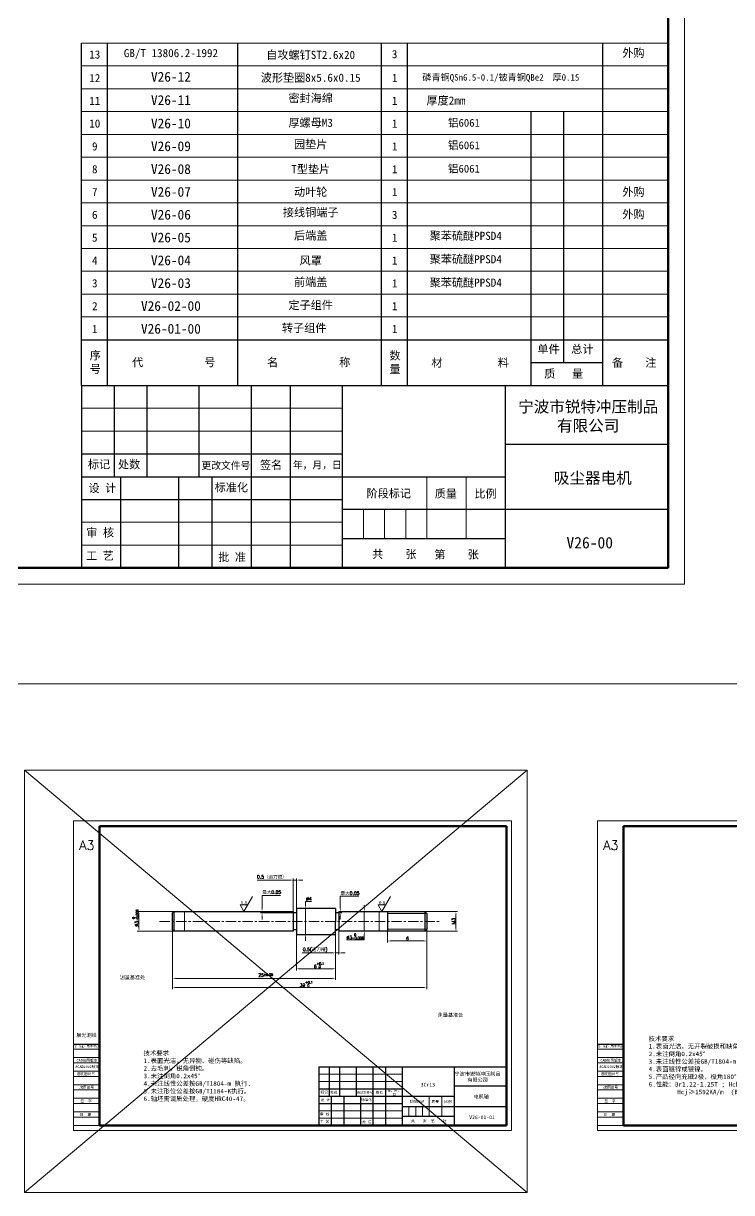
# Model space of a CAD drawing. Header units: millimetres. Extents: x 2517 to 77584, y 486 to 45347.
# Drawn here: x 3247.3 to 3355.9, y 1463.1 to 1642.4 of the extents above; entities that cross this region are included whole.
import ezdxf

# ---------------------------------------------------------------- set-up
doc = ezdxf.new("R2010")
doc.units = ezdxf.units.MM
doc.linetypes.add('CENTER', pattern=[50.8, 31.75, -6.35, 6.35, -6.35])
for name, color, linetype, lineweight in [('中心线', 1, 'CENTER', 9), ('填充', 3, 'Continuous', 9), ('实线', 7, 'Continuous', 25), ('尺寸标注', 2, 'Continuous', 9), ('引导线', 6, 'Continuous', 9), ('文本', 3, 'Continuous', 15), ('框格线', 8, 'Continuous', 20), ('粗实线', 9, 'Continuous', 50)]:
    doc.layers.add(name, color=color, linetype=linetype, lineweight=lineweight)
doc.styles.add('st', font='txt.shx')
doc.styles.get("Standard").update_dxf_attribs({"font": 'simfang.ttf'})
doc.dimstyles.new('st0.2', dxfattribs={"dimscale": 0.2, "dimtxt": 2.5, "dimasz": 2.5, "dimexe": 1.25, "dimexo": 0, "dimtad": 1, "dimtoh": 1, "dimdec": 3, "dimdsep": 46, "dimtxsty": 'st', "dimcen": 0, "dimclrd": 256, "dimclre": 256, "dimclrt": 256, "dimadec": 4, "dimazin": 2, "dimtfac": 1, "dimtdec": 3, "dimtmove": 0, "dimatfit": 1, "dimfxl": 1, "dimlwd": -1, "dimlwe": -1, "dimarcsym": 0})

# ---------------------------------------------------------------- blocks, each defined once
blk = doc.blocks.new('*D10')
at = {"layer": 'Defpoints', "color": 0, "ltscale": 0.2, "transparency": 16777216}
for p in [(3270.34, 1506.17), (3264.99, 1503.17), (3270.34, 1503.17)]:
    blk.add_point(p, dxfattribs=at)
at = {"layer": '尺寸标注', "ltscale": 0.2, "transparency": 16777216}
for p, q in [((3270.34, 1506.17), (3264.74, 1506.17)), ((3264.99, 1505.67), (3264.99, 1503.67)), ((3270.34, 1503.17), (3264.74, 1503.17))]:
    blk.add_line(p, q, dxfattribs=at)
for points in [[(3264.91, 1505.67), (3265.07, 1505.67), (3264.99, 1506.17)], [(3264.91, 1503.67), (3265.07, 1503.67), (3264.99, 1503.17)]]:
    blk.add_solid(points, dxfattribs=at)
at = {"layer": '尺寸标注', "ltscale": 0.2, "transparency": 16777216, "insert": (3264.45, 1505.18), "char_height": 0.5, "attachment_point": 5, "rotation": 90, "style": 'st'}
blk.add_mtext('%%c3{}{\\H0.71x;\\C3;\\S 0^ -0.006;}', dxfattribs=at)
blk = doc.blocks.new('*D11')
at = {"layer": 'Defpoints', "color": 0, "ltscale": 0.2, "transparency": 16777216}
for p in [(3308.83, 1506.17), (3308.83, 1503.17), (3313.62, 1503.17)]:
    blk.add_point(p, dxfattribs=at)
at = {"layer": '尺寸标注', "ltscale": 0.2, "transparency": 16777216}
for p, q in [((3308.83, 1506.17), (3313.87, 1506.17)), ((3313.62, 1505.67), (3313.62, 1503.67)), ((3308.83, 1503.17), (3313.87, 1503.17))]:
    blk.add_line(p, q, dxfattribs=at)
for points in [[(3313.53, 1505.67), (3313.7, 1505.67), (3313.62, 1506.17)], [(3313.53, 1503.67), (3313.7, 1503.67), (3313.62, 1503.17)]]:
    blk.add_solid(points, dxfattribs=at)
at = {"layer": '尺寸标注', "ltscale": 0.2, "transparency": 16777216, "insert": (3313.24, 1504.71), "char_height": 0.5, "attachment_point": 5, "rotation": 90, "style": 'st'}
blk.add_mtext('M3', dxfattribs=at)
blk = doc.blocks.new('*D12')
at = {"layer": 'Defpoints', "color": 0, "ltscale": 0.2, "transparency": 16777216}
for p in [(3295.14, 1506.67), (3290.52, 1502.67), (3295.14, 1502.67)]:
    blk.add_point(p, dxfattribs=at)
at = {"layer": '尺寸标注', "ltscale": 0.2, "transparency": 16777216}
for p, q in [((3295.14, 1506.67), (3290.27, 1506.67)), ((3290.52, 1507.17), (3290.52, 1507.75)), ((3290.52, 1507.75), (3291.48, 1507.75)), ((3290.52, 1502.67), (3290.52, 1506.67)), ((3295.14, 1502.67), (3290.27, 1502.67)), ((3290.52, 1502.17), (3290.52, 1501.67))]:
    blk.add_line(p, q, dxfattribs=at)
for points in [[(3290.44, 1507.17), (3290.61, 1507.17), (3290.52, 1506.67)], [(3290.44, 1502.17), (3290.61, 1502.17), (3290.52, 1502.67)]]:
    blk.add_solid(points, dxfattribs=at)
at = {"layer": '尺寸标注', "ltscale": 0.2, "transparency": 16777216, "insert": (3291.06, 1508.12), "char_height": 0.5, "attachment_point": 5, "style": 'st'}
blk.add_mtext('%%c4', dxfattribs=at)
blk = doc.blocks.new('*D13')
at = {"layer": 'Defpoints', "color": 0, "ltscale": 0.2, "transparency": 16777216}
for p in [(3298.49, 1506.17), (3298.77, 1503.17), (3299.56, 1503.17)]:
    blk.add_point(p, dxfattribs=at)
at = {"layer": '尺寸标注', "ltscale": 0.2, "transparency": 16777216}
for p, q in [((3299.56, 1506.67), (3299.56, 1507.17)), ((3298.49, 1506.17), (3299.81, 1506.17)), ((3299.56, 1506.17), (3299.56, 1503.17)), ((3298.77, 1503.17), (3299.81, 1503.17)), ((3299.56, 1501.84), (3296.84, 1501.84)), ((3299.56, 1502.67), (3299.56, 1501.84))]:
    blk.add_line(p, q, dxfattribs=at)
for points in [[(3299.48, 1506.67), (3299.64, 1506.67), (3299.56, 1506.17)], [(3299.48, 1502.67), (3299.64, 1502.67), (3299.56, 1503.17)]]:
    blk.add_solid(points, dxfattribs=at)
at = {"layer": '尺寸标注', "ltscale": 0.2, "transparency": 16777216, "insert": (3298.14, 1502.38), "char_height": 0.5, "attachment_point": 5, "style": 'st'}
blk.add_mtext('%%c3{}{\\H0.71x;\\C3;\\S 0^ -0.006;}', dxfattribs=at)
blk = doc.blocks.new('*D14')
at = {"layer": 'Defpoints', "color": 0, "ltscale": 0.2, "transparency": 16777216}
for p in [(3303.14, 1503.17), (3309.14, 1503.48), (3309.14, 1501.67)]:
    blk.add_point(p, dxfattribs=at)
at = {"layer": '尺寸标注', "ltscale": 0.2, "transparency": 16777216}
for p, q in [((3303.14, 1503.17), (3303.14, 1501.42)), ((3309.14, 1503.48), (3309.14, 1501.42)), ((3303.64, 1501.67), (3308.64, 1501.67))]:
    blk.add_line(p, q, dxfattribs=at)
for points in [[(3303.64, 1501.76), (3303.64, 1501.59), (3303.14, 1501.67)], [(3308.64, 1501.76), (3308.64, 1501.59), (3309.14, 1501.67)]]:
    blk.add_solid(points, dxfattribs=at)
at = {"layer": '尺寸标注', "ltscale": 0.2, "transparency": 16777216, "insert": (3306.18, 1502.05), "char_height": 0.5, "attachment_point": 5, "style": 'st'}
blk.add_mtext('6', dxfattribs=at)
blk = doc.blocks.new('*D15')
at = {"layer": 'Defpoints', "color": 0, "ltscale": 0.2, "transparency": 16777216}
for p in [(3289.14, 1502.67), (3295.14, 1502.67), (3295.14, 1497.41)]:
    blk.add_point(p, dxfattribs=at)
at = {"layer": '尺寸标注', "ltscale": 0.2, "transparency": 16777216}
for p, q in [((3289.14, 1502.67), (3289.14, 1497.16)), ((3295.14, 1502.67), (3295.14, 1497.16)), ((3289.64, 1497.41), (3294.64, 1497.41))]:
    blk.add_line(p, q, dxfattribs=at)
for points in [[(3289.64, 1497.49), (3289.64, 1497.32), (3289.14, 1497.41)], [(3294.64, 1497.49), (3294.64, 1497.32), (3295.14, 1497.41)]]:
    blk.add_solid(points, dxfattribs=at)
at = {"layer": '尺寸标注', "ltscale": 0.2, "transparency": 16777216, "insert": (3292.61, 1497.94), "char_height": 0.5, "attachment_point": 5, "style": 'st'}
blk.add_mtext('6{}{\\H0.71x;\\C3;\\S+0.1^  0;}', dxfattribs=at)
blk = doc.blocks.new('*D16')
at = {"layer": 'Defpoints', "color": 0, "ltscale": 0.2, "transparency": 16777216}
for p in [(3270.14, 1503.37), (3309.14, 1503.48), (3309.14, 1494.53)]:
    blk.add_point(p, dxfattribs=at)
at = {"layer": '尺寸标注', "ltscale": 0.2, "transparency": 16777216}
for p, q in [((3270.14, 1503.37), (3270.14, 1494.28)), ((3309.14, 1503.48), (3309.14, 1494.28)), ((3270.64, 1494.53), (3308.64, 1494.53))]:
    blk.add_line(p, q, dxfattribs=at)
for points in [[(3270.64, 1494.61), (3270.64, 1494.45), (3270.14, 1494.53)], [(3308.64, 1494.61), (3308.64, 1494.45), (3309.14, 1494.53)]]:
    blk.add_solid(points, dxfattribs=at)
at = {"layer": '尺寸标注', "ltscale": 0.2, "transparency": 16777216, "insert": (3290.65, 1495.07), "char_height": 0.5, "attachment_point": 5, "style": 'st'}
blk.add_mtext('39{}{\\H0.71x;\\C3;\\S+0.1^  0;}', dxfattribs=at)
blk = doc.blocks.new('*D17')
at = {"layer": 'Defpoints', "color": 0, "ltscale": 0.2, "transparency": 16777216}
for p in [(3295.64, 1503.17), (3295.14, 1502.67), (3295.14, 1499.84)]:
    blk.add_point(p, dxfattribs=at)
at = {"layer": '尺寸标注', "ltscale": 0.2, "transparency": 16777216}
for p, q in [((3295.64, 1503.17), (3295.64, 1499.59)), ((3295.14, 1502.67), (3295.14, 1499.59)), ((3294.64, 1499.84), (3290.03, 1499.84)), ((3295.64, 1499.84), (3295.14, 1499.84)), ((3296.14, 1499.84), (3296.64, 1499.84))]:
    blk.add_line(p, q, dxfattribs=at)
for points in [[(3294.64, 1499.92), (3294.64, 1499.75), (3295.14, 1499.84)], [(3296.14, 1499.92), (3296.14, 1499.75), (3295.64, 1499.84)]]:
    blk.add_solid(points, dxfattribs=at)
at = {"layer": '尺寸标注', "ltscale": 0.2, "transparency": 16777216, "insert": (3292.02, 1500.29), "char_height": 0.5, "attachment_point": 5, "style": 'st'}
blk.add_mtext('0.5(退刀槽)', dxfattribs=at)
blk = doc.blocks.new('*D18')
at = {"layer": 'Defpoints', "color": 0, "ltscale": 0.2, "transparency": 16777216}
for p in [(3295.64, 1506.17), (3295.64, 1505.97), (3295.88, 1505.97)]:
    blk.add_point(p, dxfattribs=at)
at = {"layer": '尺寸标注', "ltscale": 0.2, "transparency": 16777216}
for p, q in [((3295.88, 1506.67), (3295.88, 1508.52)), ((3295.88, 1508.52), (3298.73, 1508.52)), ((3295.64, 1506.17), (3296.13, 1506.17)), ((3295.64, 1505.97), (3296.13, 1505.97)), ((3295.88, 1505.97), (3295.88, 1506.17)), ((3295.88, 1505.47), (3295.88, 1504.97))]:
    blk.add_line(p, q, dxfattribs=at)
for points in [[(3295.8, 1506.67), (3295.96, 1506.67), (3295.88, 1506.17)], [(3295.8, 1505.47), (3295.96, 1505.47), (3295.88, 1505.97)]]:
    blk.add_solid(points, dxfattribs=at)
at = {"layer": '尺寸标注', "ltscale": 0.2, "transparency": 16777216, "insert": (3297.37, 1508.97), "char_height": 0.5, "attachment_point": 5, "style": 'st'}
blk.add_mtext('最大0.05', dxfattribs=at)
blk = doc.blocks.new('*D219')
at = {"layer": 'Defpoints', "color": 0, "ltscale": 0.2, "transparency": 16777216}
for p in [(3270.14, 1503.37), (3295.14, 1502.67), (3295.14, 1495.94)]:
    blk.add_point(p, dxfattribs=at)
at = {"layer": '尺寸标注', "ltscale": 0.2, "transparency": 16777216}
for p, q in [((3270.14, 1503.37), (3270.14, 1495.69)), ((3295.14, 1502.67), (3295.14, 1495.69)), ((3270.64, 1495.94), (3294.64, 1495.94))]:
    blk.add_line(p, q, dxfattribs=at)
for points in [[(3270.64, 1496.03), (3270.64, 1495.86), (3270.14, 1495.94)], [(3294.64, 1496.03), (3294.64, 1495.86), (3295.14, 1495.94)]]:
    blk.add_solid(points, dxfattribs=at)
at = {"layer": '尺寸标注', "ltscale": 0.2, "transparency": 16777216, "insert": (3284.42, 1496.44), "char_height": 0.5, "attachment_point": 5, "style": 'st'}
blk.add_mtext('25{}{\\A0;{\\H1.5x;}{\\A2;\\H0.71x;\\C3;%%p0.05}}', dxfattribs=at)
blk = doc.blocks.new('*D286')
at = {"layer": 'Defpoints', "color": 0, "ltscale": 0.2, "transparency": 16777216}
for p in [(3289.14, 1511.01), (3289.14, 1506.67), (3288.64, 1506.17)]:
    blk.add_point(p, dxfattribs=at)
at = {"layer": '尺寸标注', "ltscale": 0.2, "transparency": 16777216}
for p, q in [((3288.14, 1511.01), (3283.13, 1511.01)), ((3288.64, 1506.17), (3288.64, 1511.26)), ((3289.14, 1511.01), (3288.64, 1511.01)), ((3289.14, 1506.67), (3289.14, 1511.26)), ((3289.64, 1511.01), (3290.14, 1511.01))]:
    blk.add_line(p, q, dxfattribs=at)
for points in [[(3288.14, 1511.09), (3288.14, 1510.93), (3288.64, 1511.01)], [(3289.64, 1511.09), (3289.64, 1510.93), (3289.14, 1511.01)]]:
    blk.add_solid(points, dxfattribs=at)
at = {"layer": '尺寸标注', "ltscale": 0.2, "transparency": 16777216, "insert": (3285.38, 1511.47), "char_height": 0.5, "attachment_point": 5, "style": 'st'}
blk.add_mtext('0.5（退刀槽）', dxfattribs=at)
blk = doc.blocks.new('*D287')
at = {"layer": 'Defpoints', "color": 0, "ltscale": 0.2, "transparency": 16777216}
for p in [(3283.87, 1505.97), (3288.64, 1506.17), (3288.64, 1505.97)]:
    blk.add_point(p, dxfattribs=at)
at = {"layer": '尺寸标注', "ltscale": 0.2, "transparency": 16777216}
for p, q in [((3283.87, 1506.67), (3283.87, 1508.67)), ((3283.87, 1508.67), (3286.72, 1508.67)), ((3288.64, 1506.17), (3283.62, 1506.17)), ((3288.64, 1505.97), (3283.62, 1505.97)), ((3283.87, 1505.97), (3283.87, 1506.17)), ((3283.87, 1505.47), (3283.87, 1504.97))]:
    blk.add_line(p, q, dxfattribs=at)
for points in [[(3283.79, 1506.67), (3283.95, 1506.67), (3283.87, 1506.17)], [(3283.79, 1505.47), (3283.95, 1505.47), (3283.87, 1505.97)]]:
    blk.add_solid(points, dxfattribs=at)
at = {"layer": '尺寸标注', "ltscale": 0.2, "transparency": 16777216, "insert": (3285.36, 1509.13), "char_height": 0.5, "attachment_point": 5, "style": 'st'}
blk.add_mtext('最大0.05', dxfattribs=at)

msp = doc.modelspace()

# ---------------------------------------------------------------- linework, layer by layer
at = {"layer": '中心线', "ltscale": 0.1}
for p, q in [((3271.9782, 1506.1722), (3271.9782, 1503.1722)), ((3301.8147, 1506.1722), (3301.8147, 1503.1722))]:
    msp.add_line(p, q, dxfattribs=at)
at = {"layer": '中心线', "ltscale": 0.05}
msp.add_line((3268.1647, 1504.6722), (3311.3275, 1504.6722), dxfattribs=at)
at = {"layer": '填充', "ltscale": 0.2}
for p, q in [((3309.1364, 1505.8635), (3303.1364, 1505.8635)), ((3309.1364, 1503.481), (3303.1364, 1503.481))]:
    msp.add_line(p, q, dxfattribs=at)
at = {"layer": '实线'}
for p, q in [((3256.1726, 1586.8868), (3256.1726, 1639.3868)), ((3260.1726, 1586.8868), (3260.1726, 1639.3868)), ((3280.1726, 1586.8868), (3280.1726, 1639.3868)), ((3302.1726, 1586.8868), (3302.1726, 1639.3868)), ((3306.1726, 1586.8868), (3306.1726, 1639.3868)), ((3336.1726, 1586.8868), (3336.1726, 1639.3868)), ((3325.1726, 1586.8868), (3325.1726, 1628.8868)), ((3330.1726, 1590.3868), (3330.1726, 1628.8868)), ((3346.1726, 1586.8868), (3346.1726, 1628.8868)), ((3256.1726, 1593.8868), (3346.1726, 1593.8868)), ((3325.1726, 1590.3868), (3336.1726, 1590.3868)), ((3256.1726, 1586.8868), (3346.1726, 1586.8868)), ((3256.182, 1586.8868), (3256.182, 1558.8868)), ((3261.182, 1586.8868), (3261.182, 1572.8868)), ((3266.182, 1586.8868), (3266.182, 1572.8868)), ((3274.182, 1586.8868), (3274.182, 1572.8868)), ((3282.182, 1586.8868), (3282.182, 1558.8868)), ((3288.182, 1586.8868), (3288.182, 1558.8868)), ((3296.182, 1586.8868), (3296.182, 1558.8868)), ((3321.1726, 1586.8868), (3321.1726, 1558.8868)), ((3346.1726, 1558.8868), (3346.1726, 1586.8868)), ((3346.1726, 1558.8868), (3346.1726, 1586.8868)), ((3346.1726, 1558.8868), (3346.1726, 1586.8868)), ((3346.1726, 1558.8868), (3346.1726, 1586.8868)), ((3321.1726, 1577.8868), (3346.1726, 1577.8868)), ((3256.1726, 1576.3868), (3296.182, 1576.3868)), ((3256.1726, 1572.8868), (3296.182, 1572.8868)), ((3262.182, 1572.8868), (3262.182, 1558.8868)), ((3271.0765, 1572.8868), (3271.0765, 1558.8868)), ((3276.182, 1572.8868), (3276.182, 1558.8868)), ((3296.182, 1572.8868), (3321.1726, 1572.8868)), ((3256.1726, 1569.3868), (3296.182, 1569.3868)), ((3296.182, 1567.8868), (3346.1726, 1567.8868)), ((3296.182, 1563.3868), (3321.1726, 1563.3868)), ((3256.1726, 1558.8868), (3346.1726, 1558.8868)), ((3254.9584, 1485.8612), (3258.9584, 1485.8612)), ((3335.3321, 1485.8612), (3339.3321, 1485.8612)), ((3258.9584, 1473.3812), (3258.9584, 1482.3412)), ((3258.9584, 1482.3412), (3258.9584, 1473.3812)), ((3292.5584, 1482.3412), (3321.3584, 1482.3412)), ((3292.5614, 1482.3412), (3292.5614, 1473.3812)), ((3294.1614, 1482.3412), (3294.1614, 1477.8612)), ((3295.7614, 1482.3412), (3295.7614, 1477.8612)), ((3298.3214, 1482.3412), (3298.3214, 1477.8612)), ((3300.8814, 1482.3412), (3300.8814, 1473.3812)), ((3302.8014, 1482.3412), (3302.8014, 1473.3812)), ((3305.3614, 1482.3412), (3305.3614, 1473.3812)), ((3313.3584, 1482.3412), (3313.3584, 1473.3812)), ((3339.3321, 1473.3812), (3339.3321, 1482.3412)), ((3339.3321, 1482.3412), (3339.3321, 1473.3812)), ((3292.5584, 1478.9812), (3305.3614, 1478.9812)), ((3292.5584, 1477.8612), (3305.3614, 1477.8612)), ((3294.4814, 1477.8612), (3294.4814, 1473.3812)), ((3296.4014, 1477.8612), (3296.4014, 1473.3812)), ((3298.9614, 1477.8612), (3298.9614, 1473.3812)), ((3305.3614, 1477.8612), (3313.3584, 1477.8612)), ((3313.3584, 1479.4612), (3321.3584, 1479.4612)), ((3292.5584, 1476.7412), (3305.3614, 1476.7412)), ((3305.3614, 1476.2612), (3321.3584, 1476.2612)), ((3305.3614, 1474.8212), (3313.3584, 1474.8212)), ((3292.5584, 1473.3812), (3321.3584, 1473.3812))]:
    msp.add_line(p, q, dxfattribs=at)
at = {"layer": '实线', "ltscale": 0.2}
for p, q in [((3295.1364, 1506.6722), (3289.1364, 1506.6722)), ((3289.1364, 1506.6722), (3289.1364, 1502.6722)), ((3295.1364, 1506.6722), (3295.1364, 1504.6722)), ((3270.3364, 1506.1722), (3270.1364, 1505.9722)), ((3270.1364, 1504.6722), (3270.1364, 1505.9722)), ((3270.3364, 1506.1722), (3288.6364, 1506.1722)), ((3270.3364, 1506.1722), (3270.3364, 1503.1722)), ((3289.1364, 1505.9722), (3288.6364, 1505.9722)), ((3295.6364, 1505.9722), (3295.1364, 1505.9722)), ((3295.6364, 1506.1722), (3308.8277, 1506.1722)), ((3295.6364, 1506.1722), (3295.6364, 1503.1722)), ((3295.6364, 1506.1722), (3295.6364, 1505.9722)), ((3303.1364, 1506.1722), (3303.1364, 1503.1722)), ((3308.8277, 1506.1722), (3309.1364, 1505.8635)), ((3308.8277, 1506.1722), (3308.8277, 1503.1722)), ((3309.1364, 1505.8635), (3309.1364, 1503.481)), ((3270.1364, 1503.3722), (3270.1364, 1504.6722)), ((3270.3364, 1503.1722), (3270.1364, 1503.3722)), ((3288.6364, 1503.1722), (3270.3364, 1503.1722)), ((3289.1364, 1503.3722), (3288.6364, 1503.3722)), ((3295.1364, 1502.6722), (3295.1364, 1504.6722)), ((3295.6364, 1503.3722), (3295.1364, 1503.3722)), ((3308.8277, 1503.1722), (3295.6364, 1503.1722)), ((3308.8277, 1503.1722), (3309.1364, 1503.481)), ((3289.1364, 1502.6722), (3295.1364, 1502.6722))]:
    msp.add_line(p, q, dxfattribs=at)
at = {"layer": '实线', "ltscale": 0.1}
msp.add_line((3288.6364, 1506.1722), (3288.6364, 1503.1722), dxfattribs=at)
at = {"layer": '尺寸标注', "ltscale": 0.2}
msp.add_line((3054.3981, 1541.131), (3645.4033, 1541.131), dxfattribs=at)
at = {"layer": '尺寸标注', "ltscale": 0.1}
for p, q in [((3247.4162, 1527.8879), (3324.545, 1527.8879)), ((3247.4162, 1463.0729), (3247.4162, 1527.8879)), ((3247.4162, 1527.8879), (3324.545, 1463.0729)), ((3324.545, 1527.8879), (3247.4162, 1463.0729)), ((3324.545, 1527.8879), (3324.545, 1463.0729)), ((3324.545, 1463.0729), (3247.4162, 1463.0729))]:
    msp.add_line(p, q, dxfattribs=at)
at = {"layer": '引导线'}
for p, q in [((3348.6726, 1556.3868), (3348.6726, 1704.8868)), ((3256.1726, 1639.3868), (3346.1726, 1639.3868)), ((3256.1726, 1635.8868), (3346.1726, 1635.8868)), ((3256.1726, 1632.3868), (3346.1726, 1632.3868)), ((3256.1726, 1628.8868), (3346.1726, 1628.8868)), ((3256.1726, 1625.3868), (3346.1726, 1625.3868)), ((3256.1726, 1621.8868), (3346.1726, 1621.8868)), ((3256.1726, 1621.8868), (3346.1726, 1621.8868)), ((3256.1726, 1618.3868), (3346.1726, 1618.3868)), ((3256.1726, 1614.8868), (3346.1726, 1614.8868)), ((3256.1726, 1611.3868), (3346.1726, 1611.3868)), ((3256.1726, 1607.8868), (3346.1726, 1607.8868)), ((3256.1726, 1604.3868), (3346.1726, 1604.3868)), ((3256.1726, 1600.8868), (3346.1726, 1600.8868)), ((3256.1726, 1597.3868), (3346.1726, 1597.3868)), ((3256.1726, 1583.3868), (3296.182, 1583.3868)), ((3256.1726, 1579.8868), (3296.182, 1579.8868)), ((3256.1726, 1565.8868), (3296.182, 1565.8868)), ((3256.1726, 1562.3868), (3296.182, 1562.3868)), ((3138.6726, 1556.3868), (3348.6726, 1556.3868)), ((3254.9584, 1520.1012), (3322.1584, 1520.1012)), ((3254.9584, 1472.5812), (3254.9584, 1520.1012)), ((3322.1584, 1472.5812), (3322.1584, 1520.1012)), ((3335.3321, 1520.1012), (3402.5321, 1520.1012)), ((3335.3321, 1472.5812), (3335.3321, 1520.1012)), ((3258.9584, 1485.0612), (3254.9584, 1485.0612)), ((3339.3321, 1485.0612), (3335.3321, 1485.0612)), ((3258.9584, 1483.8069), (3254.9584, 1483.8069)), ((3339.3321, 1483.8069), (3335.3321, 1483.8069)), ((3258.9584, 1482.9812), (3254.9584, 1482.9812)), ((3258.9584, 1481.7012), (3254.9584, 1481.7012)), ((3339.3321, 1482.9812), (3335.3321, 1482.9812)), ((3339.3321, 1481.7012), (3335.3321, 1481.7012)), ((3258.9584, 1480.9012), (3254.9584, 1480.9012)), ((3258.9584, 1479.6212), (3254.9584, 1479.6212)), ((3292.5584, 1481.2212), (3305.3614, 1481.2212)), ((3292.5584, 1480.1012), (3305.3614, 1480.1012)), ((3339.3321, 1480.9012), (3335.3321, 1480.9012)), ((3339.3321, 1479.6212), (3335.3321, 1479.6212)), ((3258.9584, 1478.8212), (3254.9584, 1478.8212)), ((3339.3321, 1478.8212), (3335.3321, 1478.8212)), ((3258.9584, 1477.5412), (3254.9584, 1477.5412)), ((3258.9584, 1476.7412), (3254.9584, 1476.7412)), ((3339.3321, 1477.5412), (3335.3321, 1477.5412)), ((3339.3321, 1476.7412), (3335.3321, 1476.7412)), ((3258.9584, 1475.4612), (3254.9584, 1475.4612)), ((3258.9584, 1474.6612), (3254.9584, 1474.6612)), ((3292.5584, 1475.6212), (3305.3614, 1475.6212)), ((3292.5584, 1474.5012), (3305.3614, 1474.5012)), ((3339.3321, 1475.4612), (3335.3321, 1475.4612)), ((3339.3321, 1474.6612), (3335.3321, 1474.6612)), ((3258.9584, 1473.3812), (3254.9584, 1473.3812)), ((3254.9584, 1472.5812), (3322.1584, 1472.5812)), ((3339.3321, 1473.3812), (3335.3321, 1473.3812)), ((3335.3321, 1472.5812), (3402.5321, 1472.5812))]:
    msp.add_line(p, q, dxfattribs=at)
at = {"layer": '文本', "ltscale": 0.2}
for p, q in [((3309.1726, 1572.8868), (3309.1726, 1563.3868)), ((3315.1726, 1572.8868), (3315.1726, 1563.3868)), ((3299.4226, 1567.8868), (3299.4226, 1563.3868)), ((3302.6726, 1567.8868), (3302.6726, 1563.3868)), ((3305.9226, 1567.8868), (3305.9226, 1563.3868)), ((3309.5184, 1477.8612), (3309.5184, 1474.8212)), ((3311.4384, 1477.8612), (3311.4384, 1474.8212)), ((3306.3984, 1476.2612), (3306.3984, 1474.8212)), ((3307.4384, 1476.2612), (3307.4384, 1474.8212)), ((3308.4784, 1476.2612), (3308.4784, 1474.8212))]:
    msp.add_line(p, q, dxfattribs=at)
at = {"layer": '文本'}
for p, q in [((3281.083, 1506.185), (3282.4133, 1508.489)), ((3302.2694, 1506.185), (3303.5996, 1508.489)), ((3281.665, 1507.193), (3280.5011, 1507.193)), ((3280.5011, 1507.193), (3281.083, 1506.185)), ((3302.8513, 1507.193), (3301.6874, 1507.193)), ((3301.6874, 1507.193), (3302.2694, 1506.185))]:
    msp.add_line(p, q, dxfattribs=at)
at = {"layer": '粗实线'}
for p, q in [((3346.1726, 1558.8868), (3346.1726, 1702.3868)), ((3151.1726, 1558.8868), (3346.1726, 1558.8868)), ((3258.9584, 1473.3812), (3258.9584, 1519.3012)), ((3258.9584, 1519.3012), (3321.3584, 1519.3012)), ((3321.3584, 1473.3812), (3321.3584, 1519.3012)), ((3339.3321, 1473.3812), (3339.3321, 1519.3012)), ((3339.3321, 1519.3012), (3401.7321, 1519.3012)), ((3258.9584, 1473.3812), (3321.3584, 1473.3812)), ((3339.3321, 1473.3812), (3401.7321, 1473.3812))]:
    msp.add_line(p, q, dxfattribs=at)

# ---------------------------------------------------------------- texts
at = {"layer": '实线', "attachment_point": 5}
for s, insert, char_height, width in [('磷青铜QSn6.5-0.1/铍青铜QBe2  厚0.15', (3320.5084, 1634.0106), 1, 30.092817), ('铝6061', (3314.8281, 1627.0977), 1.2, 6.29936), ('铝6061', (3314.8281, 1623.6532), 1.2, 6.29936), ('铝6061', (3314.8281, 1620.0642), 1.2, 6.29936), ('宁波市锐特冲压制品\\P有限公司', (3333.9007, 1582.0658), 1.75, 31.5899), ('  吸尘器电机', (3333.4225, 1572.5979), 1.75, 31.5899), ('V26-00', (3334.1415, 1562.7492), 1.75, 23.00125), (' 测量基准处', (3263.7619, 1496.0595), 0.56, 10.108768), (' 测量基准处', (3312.5662, 1490.2854), 0.56, 10.108768), ('晨光测绘', (3256.9498, 1487.2003), 0.56, 10.108768), ('宁波市锐特冲压制品\\P有限公司', (3316.9299, 1480.7985), 0.56, 10.108768), ('3Cr13', (3309.3092, 1479.628), 0.56, 6.29936), (' 电机轴', (3317.2783, 1477.7688), 0.56, 10.108768), ('V26-01-01', (3317.6229, 1474.6172), 0.56, 7.3604)]:
    msp.add_mtext(s, dxfattribs=dict(at, insert=insert, char_height=char_height, width=width))
at = {"layer": '实线', "ltscale": 0.2, "char_height": 1.44, "width": 4, "attachment_point": 1, "style": 'st'}
for insert in [(3255.829, 1517.0701), (3336.2028, 1517.0701)]:
    msp.add_mtext('A3', dxfattribs=dict(at, insert=insert))
at = {"layer": '文本', "ltscale": 0.2, "attachment_point": 5}
for s, insert, char_height, width in [('标记', (3258.8647, 1574.7162), 1.25, 7.2558), ('处数', (3263.4746, 1574.7053), 1.25, 7.2558), ('更改文件号', (3278.3232, 1574.5397), 1.1, 16.094083), ('签名', (3285.2556, 1574.6194), 1.25, 7.2558), ('年，月，日', (3292.3518, 1574.6086), 1.1, 12.16903), ('设 计', (3259.3759, 1571.0568), 1.25, 7.2558), ('标准化', (3279.1581, 1571.1706), 1.25, 7.2558), ('阶段标记', (3303.311, 1570.2431), 1.25, 7.2558), ('质量', (3312.0675, 1570.2141), 1.25, 7.2558), ('比例', (3318.153, 1570.2141), 1.25, 7.2558), ('审 核', (3259.0344, 1564.2366), 1.25, 7.2558), ('工 艺', (3259.0145, 1560.7127), 1.25, 7.2558), ('批 准', (3279.2719, 1560.4795), 1.25, 7.2558), ('共    张', (3304.1761, 1560.9271), 1.25, 7.2558), ('第    张', (3313.7094, 1560.882), 1.25, 7.2558), ('借（通）用件登记', (3256.9444, 1485.4782), 0.352, 8.180576), ('借（通）用件登记', (3337.3181, 1485.4782), 0.352, 8.180576), ('CAD绘图版本', (3257.0012, 1483.3324), 0.4, 12.127523), ('CAD绘图版本', (3337.375, 1483.3324), 0.4, 12.127523), ('ACAD2002版本', (3257.056, 1482.361), 0.4, 9.361523), ('旧底图总号', (3256.8396, 1481.2628), 0.4, 10.590149), ('ACAD2002版本', (3337.4298, 1482.361), 0.4, 9.361523), ('旧底图总号', (3337.2133, 1481.2628), 0.4, 10.590149), ('底图总号', (3256.9825, 1479.1936), 0.4, 2.321856), ('标记', (3293.4198, 1478.4466), 0.4, 2.321856), ('处数', (3294.895, 1478.4431), 0.4, 2.321856), ('更改文件号', (3299.6466, 1478.3901), 0.352, 5.150107), ('签名', (3301.8649, 1478.4156), 0.4, 2.321856), ('年，月，日', (3304.1357, 1478.4122), 0.352, 2.321856), ('底图总号', (3337.3563, 1479.1936), 0.4, 2.321856), ('签  字', (3256.8848, 1477.0879), 0.4, 2.321856), ('设 计', (3293.5834, 1477.2756), 0.4, 2.321856), ('标准化', (3299.9137, 1477.312), 0.4, 2.321856), ('阶段标记', (3307.6427, 1477.0152), 0.4, 2.321856), ('质量', (3310.4447, 1477.0059), 0.4, 2.321856), ('比例', (3312.3921, 1477.0059), 0.4, 2.321856), ('签  字', (3337.2586, 1477.0879), 0.4, 2.321856), ('日  期', (3256.7955, 1475.0179), 0.4, 2.321856), ('工 艺', (3293.4678, 1473.9655), 0.4, 2.321856), ('审 核', (3293.4741, 1475.0931), 0.4, 2.321856), ('共    张', (3307.9195, 1474.0341), 0.4, 2.321856), ('第    张', (3310.9702, 1474.0197), 0.4, 2.321856), ('日  期', (3337.1693, 1475.0179), 0.4, 2.321856), ('批 准', (3299.9502, 1473.8909), 0.4, 2.321856)]:
    msp.add_mtext(s, dxfattribs=dict(at, insert=insert, char_height=char_height, width=width))
at = {"layer": '文本'}
for s, insert, char_height, width, attachment_point in [('{\\fTimes New Roman|b0|i0|c0|p18;0.8}', (3280.6128, 1507.7819), 0.5, 2.92, 1), ('{\\fTimes New Roman|b0|i0|c0|p18;0.8}', (3301.7992, 1507.7819), 0.5, 2.92, 1), ('技术要求\\P1.表面光洁，无开裂破损和缺角等缺陷。\\P2.未注倒角0.2x45°\\P3.未注线性公差按GB/T1804-m 执行.\\P4.表面镀锌或镀镍。\\P5.产品径向充磁2极，极角180°±1°\\P6.性能：Br1.22-1.25T ; Hcb≥907KA/m;\\P        Hcj≥1592KA/m  (BH)max287-310kj/m{\\fISOCPEUR|b0|i0|c0|p34;³}', (3343.1783, 1482.496), 0.7, 23.880809, 4), ('技术要求\\P1.表面光洁，无异物、碰伤等缺陷。\\P2.去毛刺，锐角倒钝。\\P3.未注倒角0.2x45°\\P4.未注线性公差按GB/T1804-m 执行.\\P5.未注形位公差按GB/T1184-K执行。\\P6.轴坯需调质处理，硬度HRC40-47。', (3265.6924, 1480.9181), 0.7, 17.90296, 4)]:
    msp.add_mtext(s, dxfattribs=dict(at, insert=insert, char_height=char_height, width=width, attachment_point=attachment_point))
at = {"layer": '框格线', "color": 3, "attachment_point": 5}
for s, insert, char_height, width in [('13', (3258.2122, 1637.6337), 1.25, 3.606737), ('GB/T 13806.2-1992', (3269.895, 1637.7088), 1.25, 18.646197), ('自攻螺钉ST2.6x20    ', (3291.3362, 1637.5121), 1.25, 21.663557), ('3', (3304.2122, 1637.6845), 1.25, 3.606737), ('外购    ', (3340.8502, 1637.8174), 1.25, 21.663557), ('12', (3258.2122, 1634.0277), 1.25, 3.606737), ('V26-12', (3269.895, 1634.2111), 1.5, 18.646197), ('波形垫圈8x5.6x0.15  ', (3291.3362, 1634.0121), 1.25, 21.663557), ('1', (3304.2122, 1634.0434), 1.25, 3.606737), ('11', (3258.2122, 1630.5356), 1.25, 3.606737), ('V26-11', (3269.895, 1630.6419), 1.5, 18.646197), ('密封海绵 ', (3291.3362, 1630.8891), 1.25, 21.663557), ('1', (3304.2122, 1630.5434), 1.25, 3.606737), ('厚度2mm', (3312.0789, 1630.5121), 1.25, 21.663557), ('10', (3258.2122, 1627.0434), 1.25, 3.606737), ('V26-10', (3269.895, 1627.0624), 1.5, 18.646197), ('厚螺母M3    ', (3291.3362, 1627.1027), 1.25, 21.663557), ('1', (3304.2122, 1627.0434), 1.25, 3.606737), ('9', (3258.2122, 1623.5434), 1.25, 3.606737), ('V26-09', (3269.895, 1623.5624), 1.5, 18.646197), ('园垫片     ', (3291.3362, 1623.809), 1.25, 21.663557), ('1', (3304.2122, 1623.5434), 1.25, 3.606737), ('8', (3258.2122, 1620.0434), 1.25, 3.606737), ('V26-08', (3269.895, 1620.0624), 1.5, 18.646197), ('T型垫片     ', (3291.3362, 1619.9849), 1.25, 21.663557), ('1', (3304.2122, 1620.0434), 1.25, 3.606737), ('7', (3258.2122, 1616.5434), 1.25, 3.606737), ('V26-07', (3269.895, 1616.5624), 1.5, 18.646197), ('动叶轮     ', (3291.3362, 1616.4971), 1.25, 21.663557), ('1', (3304.2122, 1616.5434), 1.25, 3.606737), ('外购    ', (3340.8502, 1616.4971), 1.25, 21.663557), ('接线铜端子    ', (3291.3362, 1613.358), 1.25, 21.663557), ('6', (3258.2122, 1613.0434), 1.25, 3.606737), ('V26-06', (3269.895, 1613.0624), 1.5, 18.646197), ('3', (3304.2122, 1613.0434), 1.25, 3.606737), ('外购    ', (3340.8502, 1613.0664), 1.25, 21.663557), ('后端盖       ', (3291.3362, 1609.7938), 1.25, 21.663557), ('聚苯硫醚PPSD4 ', (3315.1244, 1609.7504), 1.25, 21.663557), ('5', (3258.2122, 1609.5434), 1.25, 3.606737), ('V26-05', (3269.895, 1609.5624), 1.5, 18.646197), ('1', (3304.2122, 1609.5434), 1.25, 3.606737), ('聚苯硫醚PPSD4 ', (3315.1244, 1606.1599), 1.25, 21.663557), ('4', (3258.2122, 1606.0434), 1.25, 3.606737), ('V26-04', (3269.895, 1606.0624), 1.5, 18.646197), ('风罩         ', (3291.3362, 1605.9609), 1.25, 21.663557), ('1', (3304.2122, 1606.0434), 1.25, 3.606737), ('前端盖         ', (3291.3362, 1602.6804), 1.25, 21.663557), ('聚苯硫醚PPSD4 ', (3315.1244, 1602.5694), 1.25, 21.663557), ('3', (3258.2122, 1602.5434), 1.25, 3.606737), ('V26-03', (3269.895, 1602.5624), 1.5, 18.646197), ('1', (3304.2122, 1602.5434), 1.25, 3.606737), ('V26-02-00', (3269.895, 1599.0624), 1.5, 18.646197), ('定子组件          ', (3291.3362, 1599.1265), 1.25, 21.663557), ('2', (3258.2122, 1599.0434), 1.25, 3.606737), ('1', (3304.2122, 1599.0434), 1.25, 3.606737), ('V26-01-00', (3269.895, 1595.5624), 1.5, 18.646197), ('转子组件          ', (3290.3362, 1595.6265), 1.25, 21.663557), ('1', (3258.2122, 1595.5434), 1.25, 3.606737), ('1', (3304.2122, 1595.5434), 1.25, 3.606737), ('单件', (3327.8336, 1592.3736), 1.25, 54.15935), ('总计', (3333.015, 1592.3736), 1.25, 54.15935), ('序\\P号', (3258.3019, 1590.3703), 1.25, 54.15935), ('代           号', (3270.3362, 1590.3703), 1.25, 54.15935), ('名           称', (3291.0309, 1590.3703), 1.25, 54.15935), ('数\\P量', (3304.2664, 1590.3703), 1.25, 54.15935), ('材          料', (3315.7951, 1590.2982), 1.25, 54.15935), ('备    注', (3340.9615, 1590.2982), 1.25, 54.15935), ('质   量', (3330.1467, 1588.6062), 1.25, 54.15935)]:
    msp.add_mtext(s, dxfattribs=dict(at, insert=insert, char_height=char_height, width=width))

# ---------------------------------------------------------------- dimensions: what is measured, and where the dimension line sits
at = {"layer": '尺寸标注', "ltscale": 0.2}
for base, p1, p2, text, picture, middle in [((3289.1364, 1511.0097), (3288.6364, 1506.1722), (3289.1364, 1506.6722), '<>（退刀槽）', '*D286', (3285.3846, 1511.0097)), ((3295.1364, 1499.835), (3295.6364, 1503.1722), (3295.1364, 1502.6722), '<>(退刀槽)', '*D17', (3292.017, 1499.835))]:
    dim = msp.add_linear_dim(base=base, p1=p1, p2=p2, text=text, dimstyle='st0.2', dxfattribs=at)
    dim.commit()
    dim.dimension.update_dxf_attribs({"geometry": picture, "text_midpoint": middle, "dimtype": 160})
for base, p1, p2, text, picture, middle in [((3283.8709, 1505.9722), (3288.6364, 1506.1722), (3288.6364, 1505.9722), '最大0.05', '*D287', (3285.3595, 1508.6722)), ((3290.5226, 1502.6722), (3295.1364, 1506.6722), (3295.1364, 1502.6722), '%%c<>', '*D12', (3291.0643, 1507.7495)), ((3295.8809, 1505.9722), (3295.6364, 1506.1722), (3295.6364, 1505.9722), '最大0.05', '*D18', (3297.3695, 1508.5159)), ((3313.6172, 1503.1722), (3308.8277, 1506.1722), (3308.8277, 1503.1722), 'M<>', '*D11', (3313.6172, 1504.7103))]:
    dim = msp.add_linear_dim(base=base, p1=p1, p2=p2, angle=90, text=text, dimstyle='st0.2', dxfattribs=at)
    dim.commit()
    dim.dimension.update_dxf_attribs({"geometry": picture, "text_midpoint": middle, "dimtype": 160})
for base, p1, p2, picture, middle in [((3264.9888, 1503.1722), (3270.3364, 1506.1722), (3270.3364, 1503.1722), '*D10', (3264.9888, 1505.1815)), ((3299.5594, 1503.1722), (3298.4941, 1506.1722), (3298.7676, 1503.1722), '*D13', (3298.1357, 1501.841))]:
    dim = msp.add_linear_dim(base=base, p1=p1, p2=p2, angle=90, text='%%c<>{}{\\H0.71x;\\C3;\\S 0^ -0.006;}', dimstyle='st0.2', override={"dimtp": 0, "dimtm": 0.006, "dimtdec": 3, "dimtzin": 8}, dxfattribs=at)
    dim.commit()
    dim.dimension.update_dxf_attribs({"geometry": picture, "text_midpoint": middle, "dimtype": 160})
for base, p1, p2, text, override, picture, middle in [((3309.1364, 1494.5284), (3270.1364, 1503.3722), (3309.1364, 1503.481), '<>{}{\\H0.71x;\\C3;\\S+0.1^  0;}', {"dimtp": 0.1, "dimtm": 0, "dimtdec": 3, "dimtzin": 8}, '*D16', (3290.6455, 1494.5284)), ((3295.1364, 1495.9447), (3270.1364, 1503.3722), (3295.1364, 1502.6722), '<>{}{\\A0;{\\H1.5x;}{\\A2;\\H0.71x;\\C3;%%p0.05}}', {"dimtp": 0.05, "dimtm": 0.05, "dimtdec": 3, "dimtzin": 8}, '*D219', (3284.4219, 1495.9447)), ((3295.1364, 1497.4055), (3289.1364, 1502.6722), (3295.1364, 1502.6722), '<>{}{\\H0.71x;\\C3;\\S+0.1^  0;}', {"dimtp": 0.1, "dimtm": 0, "dimtdec": 3, "dimtzin": 8}, '*D15', (3292.6132, 1497.4055))]:
    dim = msp.add_linear_dim(base=base, p1=p1, p2=p2, text=text, dimstyle='st0.2', override=override, dxfattribs=at)
    dim.commit()
    dim.dimension.update_dxf_attribs({"geometry": picture, "text_midpoint": middle, "dimtype": 160})
dim = msp.add_linear_dim(base=(3309.1364, 1501.6742), p1=(3303.1364, 1503.1722), p2=(3309.1364, 1503.481), dimstyle='st0.2', dxfattribs=at)
dim.commit()
dim.dimension.update_dxf_attribs({"geometry": '*D14', "text_midpoint": (3306.1817, 1501.6742), "dimtype": 160})

doc.saveas('drawing.dxf')
